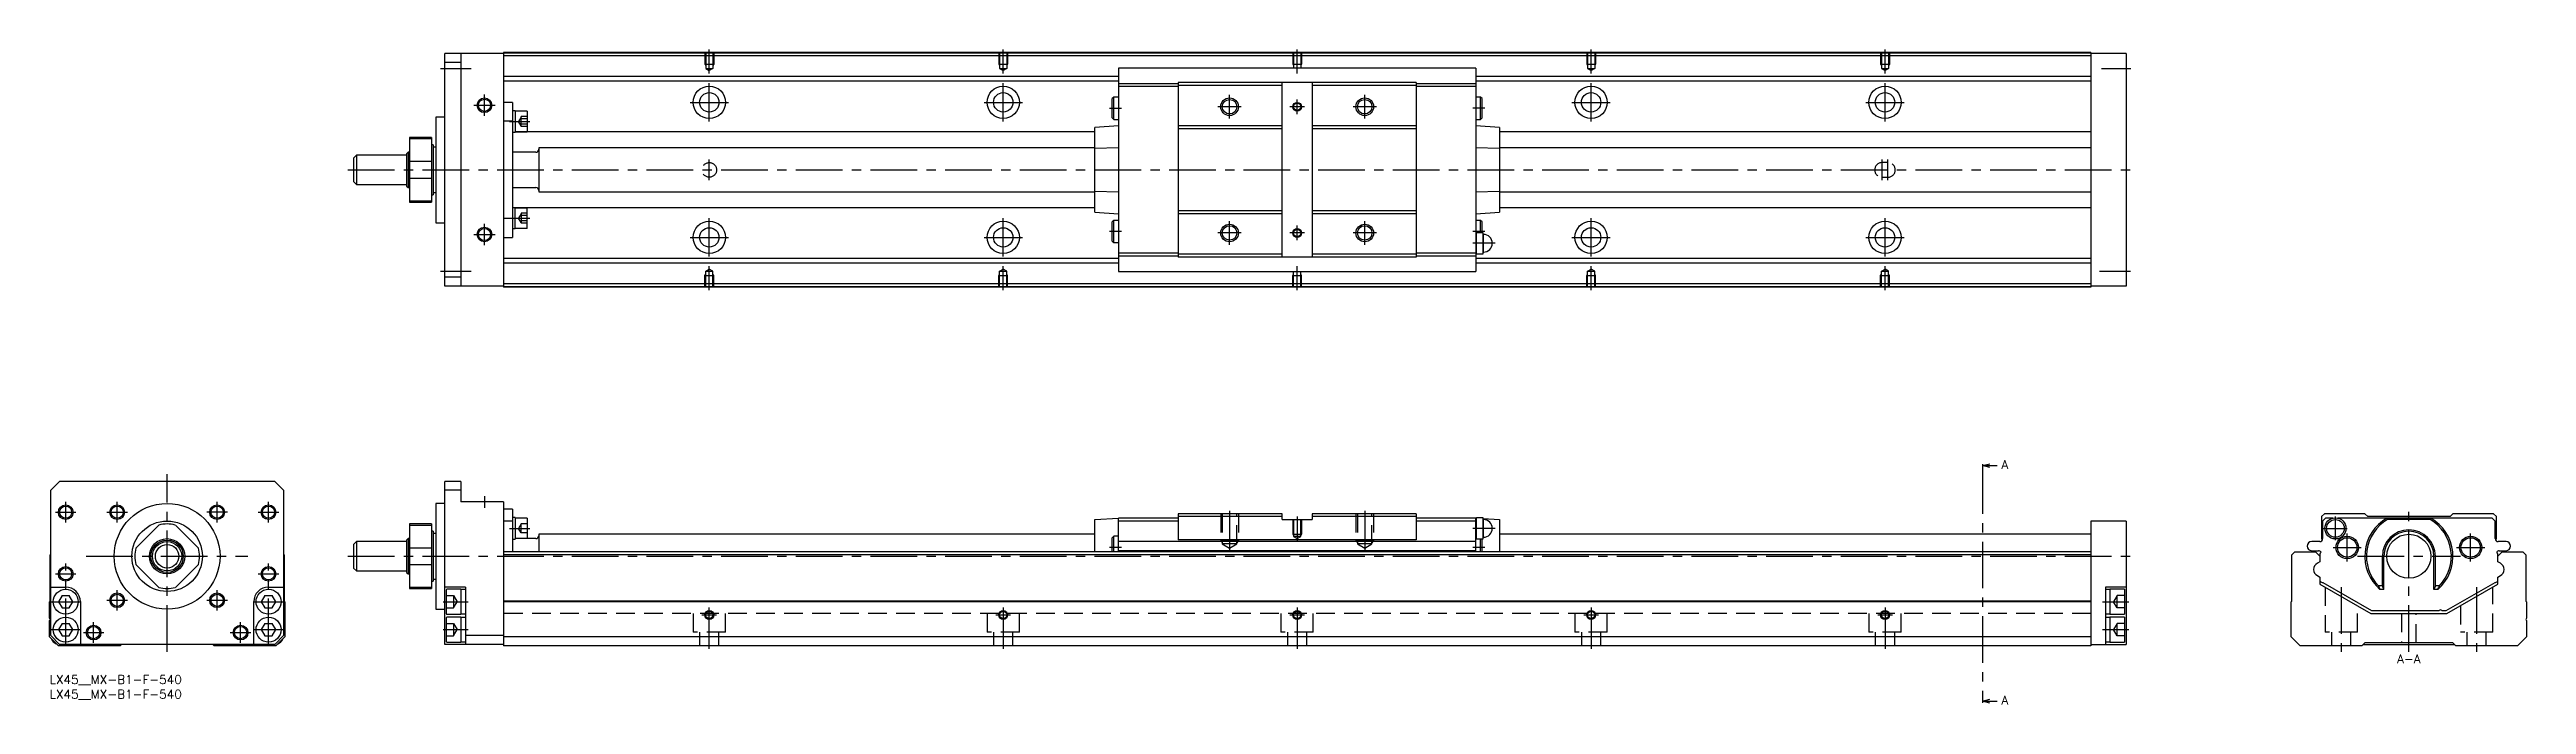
# Model space of a CAD drawing. Extents: x 0 to 843, y -10 to 213.
import ezdxf

# ---------------------------------------------------------------- set-up
doc = ezdxf.new("R2010")
doc.units = 0
doc.header["$LTSCALE"] = 0.5
doc.linetypes.add('CENTER', pattern=[50.8, 31.75, -6.35, 6.35, -6.35])
doc.linetypes.add('DASHED', pattern=[19.05, 12.7, -6.35])
for name, color, linetype in [('MSM_CENTER', 1, 'CENTER'), ('MSM_CONTINUOUS', 7, 'CONTINUOUS'), ('MSM_DASHED', 4, 'DASHED'), ('MSM_NARROW', 5, 'CONTINUOUS'), ('MSM_PART_NUMBER', 7, 'CONTINUOUS')]:
    doc.layers.add(name, color=color, linetype=linetype)
doc.styles.get("Standard").update_dxf_attribs({"font": 'txt.shx', "height": 3, "bigfont": 'bigfont.shx'})

# ---------------------------------------------------------------- blocks, each defined once
blk = doc.blocks.new('*U3')
at = {"layer": 'MSM_PART_NUMBER'}
blk.add_text('LX45__MX-B1-F-540', height=3, dxfattribs=at).set_placement((0, -3))
blk = doc.blocks.new('*U4')
at = {"layer": 'MSM_PART_NUMBER'}
blk.add_text('LX45__MX-B1-F-540', height=3, dxfattribs=at).set_placement((0, -8))

msp = doc.modelspace()

# ---------------------------------------------------------------- linework, layer by layer
at = {"layer": 'MSM_CENTER'}
for p, q in [((224.46, 204.91), (224.46, 213.12)), ((324.46, 204.91), (324.46, 213.12)), ((424.46, 204.91), (424.46, 213.12)), ((524.46, 204.91), (524.46, 213.12)), ((624.46, 204.91), (624.46, 213.12)), ((132.96, 206.62), (143.46, 206.62)), ((698.13, 206.62), (708.08, 206.62)), ((144.33, 194.12), (151.58, 194.12)), ((147.96, 190.5), (147.96, 197.75)), ((217.96, 195.12), (230.95, 195.12)), ((224.46, 188.62), (224.46, 201.62)), ((317.96, 195.12), (330.96, 195.12)), ((324.46, 188.62), (324.46, 201.62)), ((401.46, 189.62), (401.46, 197.62)), ((424.46, 191.12), (424.46, 196.12)), ((447.46, 189.62), (447.46, 197.62)), ((517.96, 195.12), (530.96, 195.12)), ((524.46, 188.62), (524.46, 201.62)), ((617.96, 195.12), (630.96, 195.12)), ((624.46, 188.62), (624.46, 201.62)), ((156.46, 188.58), (163.46, 188.58)), ((360.56, 193.12), (364.66, 193.12)), ((405.46, 193.62), (397.46, 193.62)), ((426.96, 193.62), (421.96, 193.62)), ((451.46, 193.62), (443.46, 193.62)), ((488.36, 193.12), (484.26, 193.12)), ((101.46, 172.12), (708.46, 172.12)), ((224.46, 168.62), (224.46, 175.62)), ((623.46, 168.62), (623.46, 175.62)), ((625.46, 168.62), (625.46, 175.62)), ((147.96, 146.5), (147.96, 153.75)), ((156.46, 155.67), (163.46, 155.67)), ((224.46, 142.62), (224.46, 155.62)), ((324.46, 142.62), (324.46, 155.62)), ((401.46, 146.62), (401.46, 154.62)), ((424.46, 148.12), (424.46, 153.12)), ((447.46, 146.62), (447.46, 154.62)), ((524.46, 142.62), (524.46, 155.62)), ((624.46, 142.62), (624.46, 155.62)), ((144.33, 150.12), (151.58, 150.12)), ((217.96, 149.12), (230.96, 149.12)), ((317.96, 149.12), (330.96, 149.12)), ((364.66, 151.12), (360.56, 151.12)), ((405.46, 150.62), (397.46, 150.62)), ((426.96, 150.62), (421.96, 150.62)), ((451.46, 150.62), (443.46, 150.62)), ((488.36, 151.12), (484.26, 151.12)), ((491.86, 147.12), (484.26, 147.12)), ((517.96, 149.12), (530.96, 149.12)), ((617.96, 149.12), (630.96, 149.12)), ((132.96, 137.62), (143.46, 137.62)), ((224.46, 131.12), (224.46, 139.33)), ((324.46, 131.12), (324.46, 139.33)), ((424.46, 131.12), (424.46, 139.33)), ((524.46, 131.12), (524.46, 139.33)), ((624.46, 131.12), (624.46, 139.33)), ((697.46, 137.62), (707.96, 137.62)), ((40, 8), (40, 68.5)), ((657.62, 70.87), (657.62, -8.37)), ((5.5, 52), (5.5, 59)), ((23, 52), (23, 59)), ((57, 52), (57, 59)), ((74.5, 52), (74.5, 59)), ((147.96, 61), (147.96, 57)), ((2, 55.5), (9, 55.5)), ((19.5, 55.5), (26.5, 55.5)), ((60.5, 55.5), (53.5, 55.5)), ((71, 55.5), (78, 55.5)), ((401.46, 56), (401.46, 42.3)), ((424.46, 54), (424.46, 45.5)), ((447.46, 56), (447.46, 42.3)), ((777.69, 46), (777.69, 54)), ((802.69, 8), (802.69, 56)), ((156.46, 50), (163.46, 50)), ((364.66, 43.5), (360.56, 43.5)), ((491.86, 50), (484.26, 50)), ((488.36, 43.5), (484.26, 43.5)), ((773.69, 50), (781.69, 50)), ((776.89, 43.5), (786.49, 43.5)), ((781.69, 38.7), (781.69, 48.3)), ((818.89, 43.5), (828.49, 43.5)), ((823.69, 38.7), (823.69, 48.3)), ((2, 34.5), (9, 34.5)), ((5.5, 10.25), (5.5, 38)), ((12.5, 40.5), (67.5, 40.5)), ((71, 34.5), (78, 34.5)), ((74.5, 10.25), (74.5, 38)), ((101.46, 40.5), (708.46, 40.5)), ((785.19, 40.5), (820.19, 40.5)), ((19.5, 25.5), (26.5, 25.5)), ((23, 22), (23, 29)), ((53.5, 25.5), (60.5, 25.5)), ((57, 22), (57, 29)), ((779.69, 29.97), (779.69, 8)), ((825.69, 29.97), (825.69, 8)), ((0.25, 25), (10.75, 25)), ((15, 11), (15, 18)), ((65, 11), (65, 18)), ((69.25, 25), (79.75, 25)), ((133.96, 25), (142.46, 25)), ((221.96, 20.5), (226.96, 20.5)), ((224.46, 9), (224.46, 23)), ((321.96, 20.5), (326.96, 20.5)), ((324.46, 23), (324.46, 9)), ((421.96, 20.5), (426.96, 20.5)), ((424.46, 23), (424.46, 9)), ((521.96, 20.5), (526.96, 20.5)), ((524.46, 23), (524.46, 9)), ((621.96, 20.5), (626.96, 20.5)), ((624.46, 23), (624.46, 9)), ((698.46, 25), (707.46, 25)), ((0.25, 15.5), (10.75, 15.5)), ((11.5, 14.5), (18.5, 14.5)), ((61.5, 14.5), (68.5, 14.5)), ((69.25, 15.5), (79.75, 15.5)), ((133.96, 15.5), (142.46, 15.5)), ((698.46, 15.5), (707.46, 15.5))]:
    msp.add_line(p, q, dxfattribs=at)
at = {"layer": 'MSM_CONTINUOUS'}
for p, q in [((154.46, 211.72), (134.46, 211.72)), ((134.46, 132.52), (134.46, 211.72)), ((139.96, 211.72), (139.96, 132.52)), ((694.46, 212.12), (154.46, 212.12)), ((154.46, 212.12), (154.46, 132.12)), ((694.46, 211.92), (154.46, 211.92)), ((694.46, 210.92), (154.46, 210.92)), ((694.46, 212.12), (694.46, 132.12)), ((706.46, 211.72), (694.46, 211.72)), ((706.46, 211.72), (706.46, 132.52)), ((139.96, 208.72), (134.46, 208.72)), ((363.66, 203.87), (154.46, 203.87)), ((363.66, 202.37), (154.46, 202.37)), ((363.66, 206.72), (363.66, 137.52)), ((485.26, 206.72), (363.66, 206.72)), ((485.26, 206.72), (485.26, 137.52)), ((694.46, 203.87), (485.26, 203.87)), ((694.46, 202.37), (485.26, 202.37)), ((157.46, 195.12), (154.46, 195.12)), ((157.46, 195.12), (157.46, 149.12)), ((362.06, 196.92), (361.56, 196.42)), ((361.56, 189.82), (361.56, 196.42)), ((362.06, 189.32), (362.06, 196.92)), ((363.66, 196.92), (362.06, 196.92)), ((383.96, 201.47), (363.66, 201.47)), ((383.96, 200.47), (363.66, 200.47)), ((464.96, 201.87), (383.96, 201.87)), ((383.96, 201.87), (383.96, 142.37)), ((419.36, 200.87), (383.96, 200.87)), ((419.36, 142.37), (419.36, 201.87)), ((429.56, 201.87), (429.56, 142.37)), ((464.96, 200.87), (429.56, 200.87)), ((464.96, 201.87), (464.96, 142.37)), ((485.26, 201.47), (464.96, 201.47)), ((485.26, 200.47), (464.96, 200.47)), ((486.86, 196.92), (485.26, 196.92)), ((487.36, 196.42), (486.86, 196.92)), ((486.86, 189.32), (486.86, 196.92)), ((487.36, 189.82), (487.36, 196.42)), ((131.46, 190.12), (131.46, 154.12)), ((134.46, 190.12), (131.46, 190.12)), ((157.46, 188.65), (154.46, 188.65)), ((158.46, 192.23), (157.46, 192.23)), ((158.46, 192.23), (158.46, 184.93)), ((162.46, 192.08), (158.46, 192.08)), ((162.46, 192.08), (162.46, 185.08)), ((363.66, 187.12), (355.66, 186.57)), ((355.66, 157.68), (355.66, 186.57)), ((361.56, 189.82), (362.06, 189.32)), ((362.06, 189.32), (363.66, 189.32)), ((419.36, 187.12), (383.96, 187.12)), ((419.36, 186.12), (383.96, 186.12)), ((464.96, 187.12), (429.56, 187.12)), ((464.96, 186.12), (429.56, 186.12)), ((485.26, 189.32), (486.86, 189.32)), ((493.26, 186.57), (485.26, 187.12)), ((486.86, 189.32), (487.36, 189.82)), ((493.26, 186.57), (493.26, 157.68)), ((104.46, 177.12), (103.46, 176.12)), ((121.46, 177.12), (104.46, 177.12)), ((104.46, 177.12), (104.46, 167.12)), ((121.96, 178.12), (121.46, 177.62)), ((121.46, 177.62), (121.46, 166.62)), ((122.46, 178.12), (121.96, 178.12)), ((121.96, 178.12), (121.96, 166.12)), ((129.96, 183.12), (122.46, 183.12)), ((122.46, 183.12), (122.46, 161.12)), ((122.46, 182.76), (129.96, 182.76)), ((129.96, 183.12), (129.96, 161.12)), ((130.46, 180.62), (129.96, 180.62)), ((130.46, 180.62), (130.46, 163.62)), ((131.46, 179.87), (130.46, 179.87)), ((157.46, 184.93), (158.46, 184.93)), ((165.46, 178.12), (157.46, 178.12)), ((158.46, 185.08), (162.46, 185.08)), ((355.66, 185.05), (158.46, 185.05)), ((166.46, 179.62), (166.46, 164.62)), ((355.66, 179.62), (166.46, 179.62)), ((363.66, 179.61), (355.66, 179.36)), ((493.26, 179.36), (485.26, 179.61)), ((694.46, 185.05), (493.26, 185.05)), ((694.46, 179.62), (493.26, 179.62)), ((103.46, 176.12), (103.46, 168.12)), ((129.96, 174.92), (122.46, 174.92)), ((122.46, 169.33), (129.96, 169.33)), ((103.46, 168.12), (104.46, 167.12)), ((104.46, 167.12), (121.46, 167.12)), ((121.46, 166.62), (121.96, 166.12)), ((121.96, 166.12), (122.46, 166.12)), ((129.96, 161.49), (122.46, 161.49)), ((122.46, 161.12), (129.96, 161.12)), ((129.96, 163.62), (130.46, 163.62)), ((130.46, 164.37), (131.46, 164.37)), ((157.46, 166.12), (165.46, 166.12)), ((166.46, 164.62), (355.66, 164.62)), ((355.66, 164.89), (363.66, 164.64)), ((485.26, 164.64), (493.26, 164.89)), ((493.26, 164.62), (694.46, 164.62)), ((131.46, 154.12), (134.46, 154.12)), ((157.46, 155.6), (154.46, 155.6)), ((157.46, 159.32), (158.46, 159.32)), ((158.46, 152.02), (157.46, 152.02)), ((158.46, 152.02), (158.46, 159.32)), ((355.66, 159.2), (158.46, 159.2)), ((158.46, 159.17), (162.46, 159.17)), ((162.46, 152.17), (158.46, 152.17)), ((162.46, 152.17), (162.46, 159.17)), ((355.66, 157.68), (363.66, 157.12)), ((362.06, 154.92), (361.56, 154.42)), ((361.56, 147.82), (361.56, 154.42)), ((362.06, 147.32), (362.06, 154.92)), ((363.66, 154.92), (362.06, 154.92)), ((419.36, 158.12), (383.96, 158.12)), ((419.36, 157.12), (383.96, 157.12)), ((464.96, 158.12), (429.56, 158.12)), ((464.96, 157.12), (429.56, 157.12)), ((485.26, 157.12), (493.26, 157.68)), ((486.86, 154.92), (485.26, 154.92)), ((487.36, 154.42), (486.86, 154.92)), ((486.86, 150.72), (486.86, 154.92)), ((487.36, 150.72), (487.36, 154.42)), ((694.46, 159.2), (493.26, 159.2)), ((154.46, 149.12), (157.46, 149.12)), ((361.56, 147.82), (362.06, 147.32)), ((362.06, 147.32), (363.66, 147.32)), ((383.96, 143.77), (363.66, 143.77)), ((419.36, 143.37), (383.96, 143.37)), ((464.96, 143.37), (429.56, 143.37)), ((485.26, 143.77), (464.96, 143.77)), ((485.42, 150.72), (485.26, 150.12)), ((485.26, 144.12), (485.42, 143.52)), ((485.42, 143.52), (485.42, 150.72)), ((487.7, 150.72), (485.42, 150.72)), ((485.42, 143.52), (487.7, 143.52)), ((487.7, 143.52), (487.7, 150.72)), ((487.86, 150.12), (487.7, 150.72)), ((487.7, 143.52), (487.86, 144.12)), ((487.86, 144.12), (487.86, 150.12)), ((139.96, 135.52), (134.46, 135.52)), ((363.66, 141.87), (154.46, 141.87)), ((363.66, 140.37), (154.46, 140.37)), ((383.96, 142.77), (363.66, 142.77)), ((363.66, 137.52), (485.26, 137.52)), ((464.96, 142.37), (383.96, 142.37)), ((485.26, 142.77), (464.96, 142.77)), ((694.46, 141.87), (485.26, 141.87)), ((694.46, 140.37), (485.26, 140.37)), ((154.46, 132.52), (134.46, 132.52)), ((694.46, 133.32), (154.46, 133.32)), ((694.46, 132.32), (154.46, 132.32)), ((694.46, 132.12), (154.46, 132.12)), ((706.46, 132.52), (694.46, 132.52)), ((657.62, 71.37), (660.12, 72.04)), ((657.62, 71.87), (657.62, 70.87)), ((657.62, 71.37), (662.62, 71.37)), ((660.12, 70.7), (657.62, 71.37)), ((3.4, 66), (0.4, 63)), ((0.4, 13.5), (0.4, 63)), ((76.6, 66), (3.4, 66)), ((79.6, 63), (76.6, 66)), ((79.6, 63), (79.6, 13.5)), ((139.96, 66), (134.46, 66)), ((134.46, 10.5), (134.46, 66)), ((139.96, 63), (134.46, 63)), ((139.96, 66), (139.96, 59)), ((154.46, 59), (139.96, 59)), ((154.46, 59), (154.46, 10)), ((37.2, 51.14), (29.36, 43.3)), ((50.64, 43.3), (42.8, 51.14)), ((129.96, 51.5), (122.46, 51.5)), ((122.46, 51.5), (122.46, 29.5)), ((122.46, 51.14), (129.96, 51.14)), ((129.96, 51.5), (129.96, 29.5)), ((134.46, 58.5), (131.46, 58.5)), ((131.46, 58.5), (131.46, 22.5)), ((157.46, 56.5), (154.46, 56.5)), ((157.46, 52.5), (154.46, 52.5)), ((157.46, 56.5), (157.46, 42)), ((158.46, 53.65), (157.46, 53.65)), ((158.46, 53.65), (158.46, 46.35)), ((162.46, 53.5), (158.46, 53.5)), ((162.46, 53.5), (162.46, 46.5)), ((355.66, 53), (363.66, 53.5)), ((355.66, 42), (355.66, 53)), ((383.96, 53.5), (363.66, 53.5)), ((363.66, 42), (363.66, 53.5)), ((383.96, 52.5), (363.66, 52.5)), ((419.36, 55), (383.96, 55)), ((383.96, 55), (383.96, 46.15)), ((419.36, 54), (383.96, 54)), ((419.36, 53), (419.36, 55)), ((419.36, 53), (429.56, 53)), ((429.56, 55), (429.56, 53)), ((464.96, 55), (429.56, 55)), ((464.96, 54), (429.56, 54)), ((464.96, 55), (464.96, 46.15)), ((485.26, 53.5), (464.96, 53.5)), ((485.26, 52.5), (464.96, 52.5)), ((485.42, 53.6), (485.26, 53)), ((485.26, 53.5), (485.39, 53.49)), ((485.26, 42), (485.26, 53.5)), ((485.42, 46.4), (485.42, 53.6)), ((487.7, 53.6), (485.42, 53.6)), ((487.86, 53), (487.7, 53.6)), ((487.7, 46.4), (487.7, 53.6)), ((487.77, 53.34), (493.26, 53)), ((487.86, 47), (487.86, 53)), ((493.26, 53), (493.26, 42)), ((706.46, 52.5), (694.46, 52.5)), ((694.46, 52.5), (694.46, 10)), ((706.46, 52.5), (706.46, 10.5)), ((773.94, 55), (772.94, 54)), ((772.94, 54), (772.94, 46.62)), ((774.34, 53.5), (773.34, 52.5)), ((773.34, 52.5), (773.34, 46.5)), ((787.69, 55), (773.94, 55)), ((776.84, 53.5), (774.34, 53.5)), ((831.04, 53.5), (778.53, 53.5)), ((788.69, 54), (787.69, 55)), ((816.69, 54), (788.69, 54)), ((795.2, 53.5), (795.45, 53)), ((809.92, 53), (795.45, 53)), ((809.92, 53), (810.17, 53.5)), ((817.69, 55), (816.69, 54)), ((831.44, 55), (817.69, 55)), ((832.04, 52.5), (831.04, 53.5)), ((832.44, 54), (831.44, 55)), ((832.04, 46.5), (832.04, 52.5)), ((832.44, 46.62), (832.44, 54)), ((104.46, 45.5), (103.46, 44.5)), ((103.46, 44.5), (103.46, 36.5)), ((121.46, 45.5), (104.46, 45.5)), ((104.46, 45.5), (104.46, 35.5)), ((121.96, 46.5), (121.46, 46)), ((121.46, 46), (121.46, 35)), ((122.46, 46.5), (121.96, 46.5)), ((121.96, 46.5), (121.96, 34.5)), ((129.96, 43.3), (122.46, 43.3)), ((130.46, 49), (129.96, 49)), ((130.46, 49), (130.46, 32)), ((131.46, 48.25), (130.46, 48.25)), ((157.46, 46.35), (158.46, 46.35)), ((165.46, 46.5), (158.46, 46.5)), ((166.46, 48), (166.46, 42)), ((355.66, 48), (166.46, 48)), ((362.06, 47.3), (361.56, 46.8)), ((361.56, 42), (361.56, 46.8)), ((362.06, 42), (362.06, 47.3)), ((363.66, 47.3), (362.06, 47.3)), ((485.26, 45.5), (363.66, 45.5)), ((485.26, 42.4), (363.66, 42.4)), ((464.96, 46.15), (383.96, 46.15)), ((485.26, 47), (485.42, 46.4)), ((485.42, 46.4), (487.7, 46.4)), ((486.86, 42), (486.86, 46.4)), ((487.36, 42), (487.36, 46.4)), ((487.7, 46.4), (487.86, 47)), ((694.46, 48), (493.26, 48)), ((772.34, 45.5), (769.64, 45.5)), ((769.64, 42.4), (771.94, 42.4)), ((835.74, 45.5), (833.04, 45.5)), ((833.44, 42.4), (835.74, 42.4)), ((0.2, 41), (0.4, 41.2)), ((0.2, 25.2), (0.2, 41)), ((29.36, 37.7), (37.2, 29.86)), ((42.8, 29.86), (50.64, 37.7)), ((79.6, 41.2), (79.8, 41)), ((79.8, 41), (79.8, 25.2)), ((103.46, 36.5), (104.46, 35.5)), ((104.46, 35.5), (121.46, 35.5)), ((121.46, 35), (121.96, 34.5)), ((121.96, 34.5), (122.46, 34.5)), ((122.46, 37.7), (129.96, 37.7)), ((694.46, 42), (154.46, 42)), ((694.46, 41), (154.46, 41)), ((762.89, 41), (763.89, 42)), ((762.89, 25.2), (762.89, 41)), ((763.89, 42), (770.94, 42)), ((770.94, 42), (772.44, 40.5)), ((772.44, 38.61), (771.54, 38.1)), ((771.54, 33.9), (772.44, 33.39)), ((772.39, 41.2), (772.39, 40.55)), ((772.44, 40.5), (772.44, 38.61)), ((793.69, 30.44), (793.69, 40.5)), ((794.19, 29.22), (794.19, 40.5)), ((811.19, 29.22), (811.19, 40.5)), ((811.69, 30.44), (811.69, 40.5)), ((832.94, 40.5), (834.44, 42)), ((832.94, 38.61), (832.94, 40.5)), ((833.83, 38.1), (832.94, 38.61)), ((832.94, 33.39), (833.83, 33.9)), ((832.99, 40.55), (832.99, 41.2)), ((834.44, 42), (841.49, 42)), ((841.49, 42), (842.49, 41)), ((842.49, 41), (842.49, 25.2)), ((0.4, 30), (5.5, 30)), ((4.27, 27.12), (3.05, 25)), ((4.27, 27.12), (6.73, 27.12)), ((7.95, 25), (6.73, 27.12)), ((73.27, 27.12), (72.05, 25)), ((73.27, 27.12), (75.73, 27.12)), ((74.5, 30), (79.6, 30)), ((76.95, 25), (75.73, 27.12)), ((129.96, 29.86), (122.46, 29.86)), ((122.46, 29.5), (129.96, 29.5)), ((129.96, 32), (130.46, 32)), ((130.46, 32.75), (131.46, 32.75)), ((141.46, 30), (134.46, 30)), ((134.96, 29), (134.96, 21)), ((139.96, 29.25), (135.21, 29.25)), ((139.96, 29.25), (139.96, 20.75)), ((141.46, 29.15), (139.96, 29.15)), ((141.46, 30), (141.46, 10.5)), ((706.46, 30), (699.46, 30)), ((699.46, 30), (699.46, 10.5)), ((700.96, 29.15), (699.46, 29.15)), ((705.96, 29.25), (700.96, 29.25)), ((700.96, 29.25), (700.96, 20.75)), ((705.96, 29.25), (705.96, 20.75)), ((772.44, 33.39), (772.44, 31)), ((772.44, 31), (789.76, 21)), ((773.19, 31.61), (773.39, 31.61)), ((773.39, 31.61), (790.02, 22)), ((793.69, 30.44), (792.32, 30.44)), ((794.19, 29.22), (792.8, 29.22)), ((794.19, 29.22), (793.69, 30.44)), ((811.69, 30.44), (811.19, 29.22)), ((812.57, 29.22), (811.19, 29.22)), ((813.05, 30.44), (811.69, 30.44)), ((815.35, 22), (831.99, 31.61)), ((815.62, 21), (832.94, 31)), ((831.99, 31.61), (832.19, 31.61)), ((832.94, 31), (832.94, 33.39)), ((0, 25), (0.2, 25.2)), ((0, 19.4), (0, 25)), ((0, 13), (0, 18.6)), ((3.05, 25), (4.27, 22.88)), ((4.27, 17.62), (3.05, 15.5)), ((4.27, 22.88), (6.73, 22.88)), ((4.27, 17.62), (6.73, 17.62)), ((6.73, 22.88), (7.95, 25)), ((7.95, 15.5), (6.73, 17.62)), ((10.5, 25), (10.5, 10.5)), ((69.5, 10.5), (69.5, 25)), ((72.05, 25), (73.27, 22.88)), ((73.27, 17.62), (72.05, 15.5)), ((73.27, 22.88), (75.73, 22.88)), ((73.27, 17.62), (75.73, 17.62)), ((75.73, 22.88), (76.95, 25)), ((76.95, 15.5), (75.73, 17.62)), ((79.8, 25.2), (80, 25)), ((80, 25), (80, 13)), ((131.46, 22.5), (134.46, 22.5)), ((134.96, 19.5), (134.96, 11.5)), ((135.21, 20.75), (139.96, 20.75)), ((139.96, 19.75), (135.21, 19.75)), ((139.96, 20.85), (141.46, 20.85)), ((139.96, 19.75), (139.96, 11.25)), ((141.46, 19.65), (139.96, 19.65)), ((694.46, 25.2), (154.46, 25.2)), ((694.46, 25), (154.46, 25)), ((699.46, 20.85), (700.96, 20.85)), ((700.96, 19.65), (699.46, 19.65)), ((700.96, 20.75), (705.96, 20.75)), ((705.96, 19.75), (700.96, 19.75)), ((700.96, 19.75), (700.96, 11.25)), ((705.96, 19.75), (705.96, 11.25)), ((762.69, 25), (762.89, 25.2)), ((762.69, 13), (762.69, 25)), ((789.76, 21), (815.62, 21)), ((790.02, 22), (813.04, 22)), ((813.84, 22), (815.35, 22)), ((842.49, 25.2), (842.69, 25)), ((842.69, 25), (842.69, 19.4)), ((842.69, 18.6), (842.69, 13)), ((3, 10), (0, 13)), ((3.4, 10.5), (0.4, 13.5)), ((24, 10), (3, 10)), ((3.05, 15.5), (4.27, 13.38)), ((76.6, 10.5), (3.4, 10.5)), ((4.27, 13.38), (6.73, 13.38)), ((6.73, 13.38), (7.95, 15.5)), ((24.5, 10.5), (24, 10)), ((56, 10), (55.5, 10.5)), ((77, 10), (56, 10)), ((72.05, 15.5), (73.27, 13.38)), ((73.27, 13.38), (75.73, 13.38)), ((75.73, 13.38), (76.95, 15.5)), ((79.6, 13.5), (76.6, 10.5)), ((80, 13), (77, 10)), ((154.46, 10.5), (134.46, 10.5)), ((135.21, 11.25), (139.96, 11.25)), ((139.96, 11.35), (141.46, 11.35)), ((154.46, 13.5), (141.46, 13.5)), ((694.46, 13), (154.46, 13)), ((694.46, 10), (154.46, 10)), ((694.46, 10.5), (706.46, 10.5)), ((699.46, 11.35), (700.96, 11.35)), ((700.96, 11.25), (705.96, 11.25)), ((765.69, 10), (762.69, 13)), ((786.69, 10), (765.69, 10)), ((787.69, 11), (786.69, 10)), ((787.19, 10.5), (818.19, 10.5)), ((817.69, 11), (787.69, 11)), ((818.69, 10), (817.69, 11)), ((839.69, 10), (818.69, 10)), ((842.69, 13), (839.69, 10)), ((657.62, -8.87), (660.12, -8.2)), ((657.62, -8.37), (657.62, -9.37)), ((657.62, -8.87), (662.62, -8.87)), ((660.12, -9.54), (657.62, -8.87))]:
    msp.add_line(p, q, dxfattribs=at)
for centre, radius in [((147.96, 194.12), 2.07), ((224.46, 195.12), 5.5), ((224.46, 195.12), 3.3), ((324.46, 195.12), 5.5), ((324.46, 195.12), 3.3), ((401.46, 193.62), 2.46), ((424.46, 193.62), 1.23), ((447.46, 193.62), 2.46), ((524.46, 195.12), 5.5), ((524.46, 195.12), 3.3), ((624.46, 195.12), 5.5), ((624.46, 195.12), 3.3), ((147.96, 150.12), 2.07), ((224.46, 149.12), 5.5), ((224.46, 149.12), 3.3), ((324.46, 149.12), 5.5), ((324.46, 149.12), 3.3), ((401.46, 150.62), 2.46), ((424.46, 150.62), 1.23), ((447.46, 150.62), 2.46), ((524.46, 149.12), 5.5), ((524.46, 149.12), 3.3), ((624.46, 149.12), 5.5), ((624.46, 149.12), 3.3), ((5.5, 55.5), 2.07), ((23, 55.5), 2.07), ((40, 40.5), 18), ((40, 40.5), 12), ((57, 55.5), 2.07), ((74.5, 55.5), 2.07), ((777.69, 50), 3.6), ((777.69, 50), 3), ((40, 40.5), 6), ((40, 40.5), 5.5), ((40, 40.5), 5), ((40, 40.5), 4), ((781.69, 43.5), 3.8), ((781.69, 43.5), 3.3), ((802.69, 40.5), 7.5), ((823.69, 43.5), 3.8), ((823.69, 43.5), 3.3), ((5.5, 34.5), 2.07), ((74.5, 34.5), 2.07), ((5.5, 25), 4.25), ((23, 25.5), 2.07), ((57, 25.5), 2.07), ((74.5, 25), 4.25), ((5.5, 15.5), 4.25), ((74.5, 15.5), 4.25), ((224.46, 20.5), 1.23), ((324.46, 20.5), 1.23), ((424.46, 20.5), 1.23), ((524.46, 20.5), 1.23), ((624.46, 20.5), 1.23), ((15, 14.5), 2.07), ((65, 14.5), 2.07)]:
    msp.add_circle(centre, radius, dxfattribs=at)
for centre, radius, start, end in [((165.46, 179.12), 1, 270, 0), ((165.46, 165.12), 1, 0, 90), ((487.86, 147.12), 3, 270, 90), ((40, 40.5), 11, 75.27264, 104.72736), ((487.86, 50), 3, 270, 90), ((802.69, 40.5), 15, 119.92643, 228.76392), ((802.69, 40.5), 14.44, 120.05097, 224.15139), ((802.69, 40.5), 14.44, 315.84861, 59.94903), ((802.69, 40.5), 15, 311.23608, 60.07357), ((40, 40.5), 11, 165.27264, 194.72736), ((40, 40.5), 11, 345.27264, 14.72736), ((165.46, 47.5), 1, 270, 0), ((769.64, 43.95), 1.55, 90, 270), ((771.94, 41.4), 1, 30.09191, 90), ((772.34, 46.5), 1, 270, 0), ((773.44, 46.62), 0.5, 180, 251.07258), ((802.69, 40.5), 9, 0, 180), ((802.69, 40.5), 8.5, 0, 180), ((833.04, 46.5), 1, 180, 270), ((831.94, 46.62), 0.5, 289.00551, 0), ((833.44, 41.4), 1, 90, 149.90809), ((835.74, 43.95), 1.55, 270, 90), ((772.84, 35.85), 2.6, 120.00003, 176.58933), ((772.84, 36.15), 2.6, 183.41067, 239.99996), ((773.19, 41.2), 0.8, 118.74892, 180), ((832.19, 41.2), 0.8, 0, 61.25108), ((832.53, 35.85), 2.6, 3.41067, 59.99996), ((832.53, 36.15), 2.6, 300.00004, 356.58933), ((5.5, 25), 5, 0, 90), ((40, 40.5), 11, 255.27264, 284.72736), ((74.5, 25), 5, 90, 180), ((135.21, 29), 0.25, 90, 180), ((773.19, 32.41), 0.8, 200.37237, 270), ((832.18, 45.2), 42.5, 200.31634, 202.08228), ((773.21, 45.19), 42.48, 337.91729, 339.6841), ((832.19, 32.41), 0.8, 270, 339.63587), ((-0.3, 19), 0.5, 306.8699, 53.1301), ((135.21, 21), 0.25, 180, 270), ((135.21, 19.5), 0.25, 90, 180), ((813.44, 21.7), 0.5, 36.8699, 143.1301), ((842.99, 19), 0.5, 126.8699, 233.1301), ((3.4, 13.5), 3, 201.81505, 248.18495), ((76.6, 13.5), 3, 291.81368, 338.18632), ((135.21, 11.5), 0.25, 180, 270)]:
    msp.add_arc(centre, radius, start, end, dxfattribs=at)
at = {"layer": 'MSM_DASHED'}
for p, q in [((222.96, 212.12), (222.96, 208.12)), ((223.23, 212.12), (223.23, 206.62)), ((225.69, 212.12), (225.69, 206.62)), ((225.96, 212.12), (225.96, 208.12)), ((322.96, 212.12), (322.96, 208.12)), ((323.23, 212.12), (323.23, 206.62)), ((325.69, 212.12), (325.69, 206.62)), ((325.96, 212.12), (325.96, 208.12)), ((422.96, 212.12), (422.96, 208.12)), ((423.23, 212.12), (423.23, 206.72)), ((425.69, 212.12), (425.69, 206.72)), ((425.96, 212.12), (425.96, 208.12)), ((522.96, 212.12), (522.96, 208.12)), ((523.23, 212.12), (523.23, 206.62)), ((525.69, 212.12), (525.69, 206.62)), ((525.96, 212.12), (525.96, 208.12)), ((622.96, 212.12), (622.96, 208.12)), ((623.23, 212.12), (623.23, 206.62)), ((625.69, 212.12), (625.69, 206.62)), ((625.96, 212.12), (625.96, 208.12)), ((222.96, 208.12), (223.23, 207.66)), ((222.96, 208.12), (225.96, 208.12)), ((223.23, 206.62), (224.46, 205.91)), ((223.23, 206.62), (225.69, 206.62)), ((225.69, 206.62), (224.46, 205.91)), ((225.96, 208.12), (225.69, 207.66)), ((322.96, 208.12), (325.96, 208.12)), ((322.96, 208.12), (323.23, 207.66)), ((323.23, 206.62), (325.69, 206.62)), ((323.23, 206.62), (324.46, 205.91)), ((325.69, 206.62), (324.46, 205.91)), ((325.96, 208.12), (325.69, 207.66)), ((422.96, 208.12), (425.96, 208.12)), ((422.96, 208.12), (423.23, 207.66)), ((425.96, 208.12), (425.69, 207.66)), ((522.96, 208.12), (525.96, 208.12)), ((522.96, 208.12), (523.23, 207.66)), ((523.23, 206.62), (525.69, 206.62)), ((523.23, 206.62), (524.46, 205.91)), ((525.69, 206.62), (524.46, 205.91)), ((525.96, 208.12), (525.69, 207.66)), ((622.96, 208.12), (625.96, 208.12)), ((622.96, 208.12), (623.23, 207.66)), ((623.23, 206.62), (625.69, 206.62)), ((623.23, 206.62), (624.46, 205.91)), ((625.69, 206.62), (624.46, 205.91)), ((625.96, 208.12), (625.69, 207.66)), ((160.46, 190.08), (159.59, 188.58)), ((160.46, 187.08), (159.59, 188.58)), ((160.46, 186.85), (160.46, 190.31)), ((162.46, 190.31), (160.46, 190.31)), ((162.46, 189.45), (160.46, 189.45)), ((162.46, 187.71), (160.46, 187.71)), ((162.46, 186.85), (160.46, 186.85)), ((625.46, 174.62), (623.46, 174.62)), ((623.46, 169.62), (625.46, 169.62)), ((160.46, 157.17), (159.59, 155.67)), ((160.46, 154.17), (159.59, 155.67)), ((160.46, 157.4), (160.46, 153.94)), ((162.46, 157.4), (160.46, 157.4)), ((162.46, 156.54), (160.46, 156.54)), ((162.46, 154.8), (160.46, 154.8)), ((162.46, 153.94), (160.46, 153.94)), ((222.96, 136.12), (223.23, 136.59)), ((222.96, 132.12), (222.96, 136.12)), ((222.96, 136.12), (225.96, 136.12)), ((223.23, 137.62), (224.46, 138.33)), ((223.23, 132.12), (223.23, 137.62)), ((223.23, 137.62), (225.69, 137.62)), ((225.69, 137.62), (224.46, 138.33)), ((225.69, 132.12), (225.69, 137.62)), ((225.96, 136.12), (225.69, 136.59)), ((225.96, 132.12), (225.96, 136.12)), ((322.96, 136.12), (323.23, 136.59)), ((322.96, 136.12), (325.96, 136.12)), ((322.96, 132.12), (322.96, 136.12)), ((323.23, 137.62), (324.46, 138.33)), ((323.23, 137.62), (325.69, 137.62)), ((323.23, 132.12), (323.23, 137.62)), ((325.69, 137.62), (324.46, 138.33)), ((325.69, 132.12), (325.69, 137.62)), ((325.96, 136.12), (325.69, 136.59)), ((325.96, 132.12), (325.96, 136.12)), ((422.96, 136.12), (423.23, 136.59)), ((422.96, 136.12), (425.96, 136.12)), ((422.96, 132.12), (422.96, 136.12)), ((423.23, 132.12), (423.23, 137.52)), ((425.69, 132.12), (425.69, 137.52)), ((425.96, 136.12), (425.69, 136.59)), ((425.96, 132.12), (425.96, 136.12)), ((522.96, 136.12), (523.23, 136.59)), ((522.96, 136.12), (525.96, 136.12)), ((522.96, 132.12), (522.96, 136.12)), ((523.23, 137.62), (524.46, 138.33)), ((523.23, 137.62), (525.69, 137.62)), ((523.23, 132.12), (523.23, 137.62)), ((525.69, 137.62), (524.46, 138.33)), ((525.69, 132.12), (525.69, 137.62)), ((525.96, 136.12), (525.69, 136.59)), ((525.96, 132.12), (525.96, 136.12)), ((622.96, 136.12), (623.23, 136.59)), ((622.96, 136.12), (625.96, 136.12)), ((622.96, 132.12), (622.96, 136.12)), ((623.23, 137.62), (624.46, 138.33)), ((623.23, 137.62), (625.69, 137.62)), ((623.23, 132.12), (623.23, 137.62)), ((625.69, 137.62), (624.46, 138.33)), ((625.69, 132.12), (625.69, 137.62)), ((625.96, 136.12), (625.69, 136.59)), ((625.96, 132.12), (625.96, 136.12)), ((160.46, 51.5), (159.59, 50)), ((160.46, 48.5), (160.46, 51.5)), ((162.46, 51.5), (160.46, 51.5)), ((398.46, 55), (398.46, 46)), ((399, 55), (399, 44.72)), ((403.92, 44.72), (403.92, 55)), ((404.46, 55), (404.46, 46)), ((422.96, 53), (422.96, 48)), ((423.23, 53), (423.23, 47.21)), ((425.69, 47.21), (425.69, 53)), ((425.96, 53), (425.96, 48)), ((444.46, 55), (444.46, 46)), ((445, 55), (445, 44.72)), ((449.92, 44.72), (449.92, 55)), ((450.46, 55), (450.46, 46)), ((160.46, 48.5), (159.59, 50)), ((160.46, 50), (162.46, 50)), ((162.46, 48.5), (160.46, 48.5)), ((398.46, 46), (404.46, 46)), ((398.46, 46), (399, 45.06)), ((399, 44.72), (401.46, 43.3)), ((403.92, 44.72), (399, 44.72)), ((401.46, 43.3), (403.92, 44.72)), ((404.46, 46), (403.92, 45.06)), ((422.96, 48), (425.96, 48)), ((422.96, 48), (423.23, 47.53)), ((423.23, 47.21), (424.46, 46.5)), ((425.69, 47.21), (423.23, 47.21)), ((424.46, 46.5), (425.69, 47.21)), ((425.96, 48), (425.69, 47.53)), ((444.46, 46), (450.46, 46)), ((444.46, 46), (445, 45.06)), ((445, 44.72), (447.46, 43.3)), ((449.92, 44.72), (445, 44.72)), ((447.46, 43.3), (449.92, 44.72)), ((450.46, 46), (449.92, 45.06)), ((134.96, 27.12), (137.46, 27.12)), ((137.46, 27.12), (137.46, 22.88)), ((137.46, 27.12), (138.69, 25)), ((703.46, 27.12), (702.23, 25)), ((705.96, 27.12), (703.46, 27.12)), ((703.46, 22.88), (703.46, 27.12)), ((774.19, 29.99), (774.19, 14.7)), ((831.19, 14.7), (831.19, 29.99)), ((134.96, 25), (137.46, 25)), ((134.96, 22.88), (137.46, 22.88)), ((134.96, 17.62), (137.46, 17.62)), ((137.46, 22.88), (138.69, 25)), ((137.46, 17.62), (138.69, 15.5)), ((137.46, 17.62), (137.46, 13.38)), ((694.46, 25.2), (154.46, 25.2)), ((694.46, 25), (154.46, 25)), ((694.46, 21), (154.46, 21)), ((218.96, 21), (218.96, 14.7)), ((229.96, 14.7), (229.96, 21)), ((318.96, 21), (318.96, 14.7)), ((329.96, 14.7), (329.96, 21)), ((418.96, 21), (418.96, 14.7)), ((429.96, 14.7), (429.96, 21)), ((518.96, 21), (518.96, 14.7)), ((529.96, 14.7), (529.96, 21)), ((618.96, 21), (618.96, 14.7)), ((629.96, 14.7), (629.96, 21)), ((703.46, 22.88), (702.23, 25)), ((703.46, 17.62), (702.23, 15.5)), ((703.46, 25), (705.96, 25)), ((705.96, 22.88), (703.46, 22.88)), ((703.46, 13.38), (703.46, 17.62)), ((705.96, 17.62), (703.46, 17.62)), ((785.19, 14.7), (785.19, 23.64)), ((800.19, 21), (800.19, 11)), ((805.19, 11), (805.19, 21)), ((820.19, 23.64), (820.19, 14.7)), ((134.96, 15.5), (137.46, 15.5)), ((134.96, 13.38), (137.46, 13.38)), ((137.46, 13.38), (138.69, 15.5)), ((229.96, 14.7), (218.96, 14.7)), ((221.16, 14.7), (221.16, 10)), ((227.76, 10), (227.76, 14.7)), ((329.96, 14.7), (318.96, 14.7)), ((321.16, 14.7), (321.16, 10)), ((327.76, 10), (327.76, 14.7)), ((429.96, 14.7), (418.96, 14.7)), ((421.16, 14.7), (421.16, 10)), ((427.76, 10), (427.76, 14.7)), ((529.96, 14.7), (518.96, 14.7)), ((521.16, 14.7), (521.16, 10)), ((527.76, 10), (527.76, 14.7)), ((629.96, 14.7), (618.96, 14.7)), ((621.16, 14.7), (621.16, 10)), ((627.76, 10), (627.76, 14.7)), ((703.46, 13.38), (702.23, 15.5)), ((703.46, 15.5), (705.96, 15.5)), ((705.96, 13.38), (703.46, 13.38)), ((785.19, 14.7), (774.19, 14.7)), ((776.39, 14.7), (776.39, 10)), ((782.99, 10), (782.99, 14.7)), ((831.19, 14.7), (820.19, 14.7)), ((822.39, 14.7), (822.39, 10)), ((828.99, 10), (828.99, 14.7))]:
    msp.add_line(p, q, dxfattribs=at)
msp.add_circle((224.46, 172.12), 2.5, dxfattribs=at)
for centre, start, end in [((623.46, 172.12), 90, 270), ((625.46, 172.12), 270, 90)]:
    msp.add_arc(centre, 2.5, start, end, dxfattribs=at)
at = {"layer": 'MSM_NARROW'}
for centre, radius in [((147.96, 194.12), 2.5), ((401.46, 193.62), 3), ((424.46, 193.62), 1.5), ((447.46, 193.62), 3), ((147.96, 150.12), 2.5), ((401.46, 150.62), 3), ((424.46, 150.62), 1.5), ((447.46, 150.62), 3), ((5.5, 55.5), 2.5), ((23, 55.5), 2.5), ((57, 55.5), 2.5), ((74.5, 55.5), 2.5), ((5.5, 34.5), 2.5), ((74.5, 34.5), 2.5), ((23, 25.5), 2.5), ((57, 25.5), 2.5), ((15, 14.5), 2.5), ((65, 14.5), 2.5), ((224.46, 20.5), 1.5), ((324.46, 20.5), 1.5), ((424.46, 20.5), 1.5), ((524.46, 20.5), 1.5), ((624.46, 20.5), 1.5)]:
    msp.add_circle(centre, radius, dxfattribs=at)

# ---------------------------------------------------------------- block references
at = {"layer": 'MSM_CONTINUOUS'}
for name in ['*U3', '*U4']:
    msp.add_blockref(name, (0, 0), dxfattribs=at)

# ---------------------------------------------------------------- texts
at = {"layer": 'MSM_PART_NUMBER'}
for s, p in [('A', (664.04, 70.24)), ('A-A', (798.68, 4.04)), ('A', (664.04, -10))]:
    msp.add_text(s, height=3, dxfattribs=at).set_placement(p)

doc.saveas('drawing.dxf')
